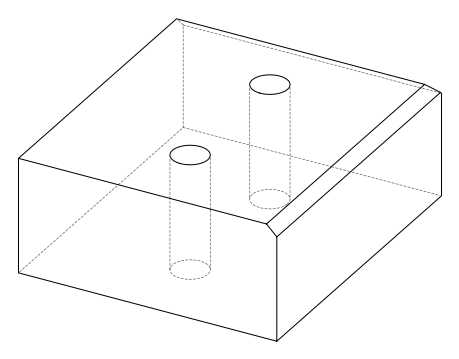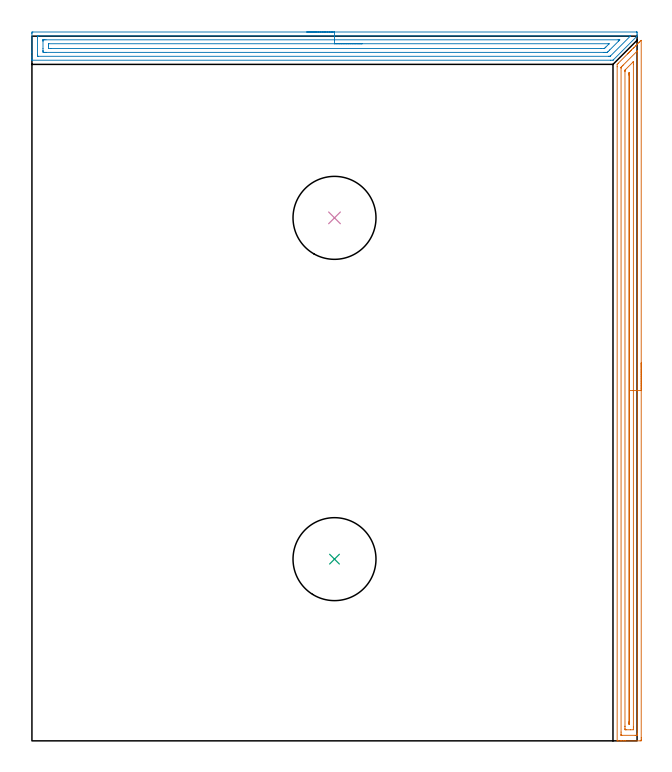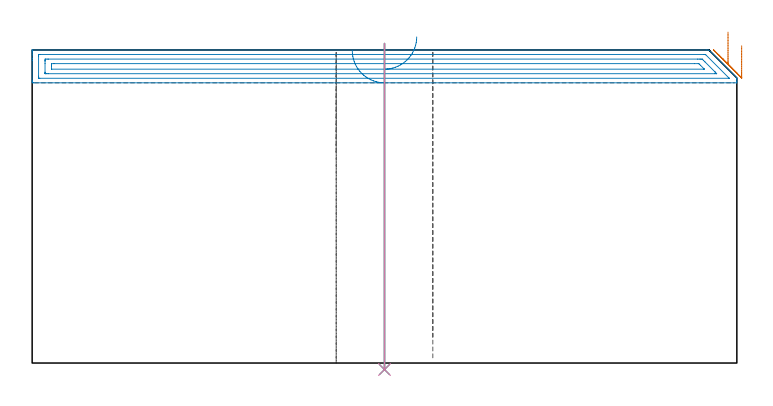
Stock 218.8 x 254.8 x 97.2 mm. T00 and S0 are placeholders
(PLAN: 4 operations, 1 tool changes, 16.1 min)
(1 AREA_MILL | FG_CHAMFER_SURFACE | UGT0205_001 | 8.13 min | 9643 mm3)
(2 AREA_MILL_1 | FG_CHAMFER_SURFACE_1 | UGT0205_001 | 7.11 min | 11108 mm3)
(3 INDEXABLE_INSERT_DRILL_THROUGH_HOLE_FROM_SOLID | STEP1HOLE | NXT0302_031 | 0.41 min | 68680 mm3)
(4 INDEXABLE_INSERT_DRILL_THROUGH_HOLE_FROM_SOLID_1 | STEP1HOLE_1 | NXT0302_031 | 0.41 min | 68681 mm3)
(TOOL UGT0205_001 | Chamfer Mill 20 x 3 x 45 deg. | D20 FL50 Z2)
(TOOL NXT0302_031 | Index. Insert Drill 30mm [880-D3000L32-05] | D30 PA176 FL150 Z2)
(OP 1 AREA_MILL)
G17 G21 G94 G90
T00 M6
G54
G17 G0 G90 X220.3 Y136.65 S1061 M3
G43 Z107.2 H0
Z98.5
G94 G1 Y136.612 Z97.628 F250.
Y136.498 Z96.763
Y136.309 Z95.912
Y136.047 Z95.08
Y135.713 Z94.274
Y135.31 Z93.5
Y134.842 Z92.764
Y134.31 Z92.072
Y133.721 Z91.429
Y133.078 Z90.84
Y132.386 Z90.308
Y131.65 Z89.84
Y130.876 Z89.437
Y130.07 Z89.103
Y129.238 Z88.841
Y128.386 Z88.652
Y127.522 Z88.538
Y126.65 Z88.5
Y1.111
X220.299 Y0.624 Z88.501
X220.296 Y0.221 Z88.503
X220.292 Y0.01 Z88.505
X219.9 Y0. Z88.897
X214.633 Z94.161
X214.104 Z94.693
X213.756 Z95.041
X213.226 Z95.57
X212.878 Z95.917
X211.917 Z96.882
X211.756 Y0.003 Z97.036
X211.602 Y0.01 Z97.189
X211.6 Y0.177 Z97.2
Y243.738
X211.607 Y244.601 Z97.193
X211.634 Y244.632 Z97.165
X212. Y245.001 Z96.798
X215.375 Y248.376 Z93.423
X215.511 Y248.513 Z93.285
X215.652 Y248.654 Z93.145
X215.806 Y248.807 Z92.992
X215.95 Y248.952 Z92.845
X216.099 Y249.101 Z92.698
X216.237 Y249.238 Z92.56
X216.389 Y249.391 Z92.406
X216.546 Y249.547 Z92.252
X216.668 Y249.669 Z92.129
X216.828 Y249.83 Z91.967
X217.346 Y250.346 Z91.454
X217.589 Y250.59 Z91.209
X217.706 Y250.708 Z91.091
X218.273 Y251.273 Z90.527
X218.483 Y251.484 Z90.315
X218.583 Y251.585 Z90.213
X219.022 Y252.023 Z89.777
X219.461 Y252.463 Z89.335
X219.694 Y252.695 Z89.105
X220.187 Y253.188 Z88.611
X220.275 Y253.272 Z88.523
X220.294 Y253.283 Z88.503
X220.299 Y253.272 Z88.499
X220.3 Y126.65 Z88.5
X218.886 Z89.914
Y2.551
X218.879 Y2.018 Z89.921
X218.862 Y2.01 Z89.938
X218.792 Y2.005 Z90.008
X218.684 Y2.002 Z90.116
X218.549 Y2. Z90.251
X218.144 Z90.656
X213.282 Z95.518
X213.089 Y2.003 Z95.711
X213.055 Y2.005 Z95.745
X213.024 Y2.009 Z95.776
X213.021 Y2.053 Z95.779
X213.016 Y2.271 Z95.784
X213.015 Y2.412 Z95.785
X213.014 Y3.167 Z95.786
X213.015 Y243.221 Z95.785
X213.016 Y243.41 Z95.784
X213.019 Y243.504 Z95.781
X213.021 Y243.548 Z95.779
X213.037 Y243.576 Z95.763
X213.19 Y243.738 Z95.61
X213.474 Y244.024 Z95.326
X213.756 Y244.306 Z95.044
X218.652 Y249.203 Z90.148
X218.789 Y249.338 Z90.011
X218.874 Y249.417 Z89.926
X218.878 Y249.418 Z89.922
X218.88 Y249.414 Z89.92
X218.883 Y249.357 Z89.917
X218.885 Y249.24 Z89.915
X218.886 Y126.65 Z89.914
X217.472 Z91.328
X217.471 Y5.093 Z91.329
X217.47 Y4.886 Z91.33
X217.464 Y4.199 Z91.336
X217.456 Y4.007 Z91.344
X216.389 Y4. Z92.411
X214.828 Y4.001 Z93.972
X214.633 Y4.005 Z94.167
X214.444 Y4.01 Z94.356
X214.435 Y4.199 Z94.365
X214.432 Y4.404 Z94.368
X214.429 Y5.093 Z94.371
X214.428 Y5.302 Z94.372
X214.429 Y241.95 Z94.371
X214.43 Y242.158 Z94.37
X214.433 Y242.367 Z94.367
X214.435 Y242.502 Z94.365
X214.483 Y242.572 Z94.317
X214.633 Y242.732 Z94.167
X214.688 Y242.788 Z94.112
X217.345 Y245.446 Z91.455
X217.426 Y245.525 Z91.374
X217.446 Y245.539 Z91.354
X217.465 Y245.55 Z91.335
X217.466 Y245.525 Z91.334
X217.47 Y245.394 Z91.33
X217.471 Y245.317 Z91.329
X217.472 Y244.632 Z91.328
Y126.65
X216.057 Z92.743
Y6.662
X216.056 Y6.326 Z92.744
X216.055 Y6.215 Z92.745
X216.05 Y6.01 Z92.75
X215.95 Y6.009 Z92.85
X215.85 Y6.01 Z92.95
X215.846 Y6.215 Z92.954
X215.844 Y6.325 Z92.956
X215.843 Y6.543 Z92.957
Y6.881
Y240.719
X215.844 Y241.056 Z92.956
X215.847 Y241.351 Z92.953
X215.85 Y241.477 Z92.95
X215.907 Y241.547 Z92.893
X215.972 Y241.619 Z92.828
X216.013 Y241.659 Z92.787
X216.044 Y241.684 Z92.756
X216.05 Y241.688 Z92.75
X216.052 Y241.668 Z92.748
X216.055 Y241.564 Z92.745
X216.057 Y241.394 Z92.743
Y126.65
Y125.778 Z92.781
Y124.914 Z92.895
Y124.062 Z93.083
Y123.23 Z93.346
Y122.424 Z93.68
Y121.65 Z94.082
Y120.914 Z94.551
Y120.222 Z95.082
Y119.579 Z95.672
Y118.99 Z96.315
Y118.458 Z97.007
Y117.99 Z97.743
Y117.587 Z98.516
Y117.253 Z99.322
Y116.991 Z100.154
Y116.802 Z101.006
Y116.688 Z101.871
Y116.65 Z102.743
G0 Z107.2
M5
M2
(OP 2 AREA_MILL_1)
G17 G21 G94 G90
T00 M6
G54
G17 G0 G90 X99.4 Y256.3 S1061 M3
G43 Z107.2 H0
Z97.
G94 G1 X99.438 Z96.128 F250.
X99.552 Z95.263
X99.741 Z94.412
X100.003 Z93.58
X100.337 Z92.774
X100.74 Z92.
X101.208 Z91.264
X101.74 Z90.572
X102.329 Z89.929
X102.972 Z89.34
X103.664 Z88.808
X104.4 Z88.34
X105.174 Z87.937
X105.98 Z87.603
X106.812 Z87.341
X107.663 Z87.152
X108.528 Z87.038
X109.4 Z87.
X218.649
X218.716 Y256.297 Z87.003
X218.79 Y256.292 Z87.005
X218.8 Y255.96 Z87.339
Y255.381 Z87.918
X218.79 Y254.798 Z88.501
X218.772 Y254.777 Z88.522
X218.649 Y254.648 Z88.65
X210.177 Y246.177 Z97.122
X210.103 Y246.106 Z97.192
X209.285 Y246.1 Z97.2
X0.151
X0.01 Y246.103 Z97.188
X0.006 Y246.159 Z97.133
X0. Y246.526 Z96.773
Y247.019 Z96.281
Y247.623 Z95.672
Y248.82 Z94.477
Y249.412 Z93.882
Y255.671 Z87.626
X0.002 Y255.969 Z87.328
X0.01 Y256.292 Z87.005
X0.332 Y256.299 Z86.999
X109.4 Y256.3 Z87.
Y254.886 Z88.414
X216.311 Y254.885 Z88.415
X216.345 Y254.884 Z88.416
X216.42 Y254.879 Z88.421
Y254.876 Z88.424
Y254.871 Z88.429
X209.173 Y247.623 Z95.677
X209.082 Y247.54 Z95.76
X209.063 Y247.525 Z95.775
X208.973 Y247.52 Z95.78
X208.829 Y247.516 Z95.784
X208.611 Y247.515 Z95.785
X208.502 Y247.514 Z95.786
X2.38 Y247.515
X2.272 Y247.516 Z95.784
X2.054 Y247.521 Z95.779
X2.009 Y247.523 Z95.777
X2.006 Y247.536 Z95.764
X2.002 Y247.569 Z95.731
X2.001 Y247.623 Z95.677
X2. Y248.005 Z95.295
X2.001 Y254.263 Z89.037
X2.007 Y254.777 Z88.523
X2.01 Y254.866 Z88.434
X2.163 Y254.879 Z88.421
X2.274 Y254.884 Z88.416
X2.38 Y254.885 Z88.415
X109.4 Y254.886 Z88.414
Y253.472 Z89.828
X211.96 Y253.471 Z89.829
X212.372 Y253.47 Z89.83
X212.468 Y253.468 Z89.832
X212.511 Y253.465 Z89.835
X212.548 Y253.458 Z89.842
X212.52 Y253.427 Z89.873
X212.469 Y253.372 Z89.928
X212.089 Y252.988 Z90.312
X212.025 Y252.924 Z90.376
X208.899 Y249.798 Z93.502
X208.393 Y249.292 Z94.008
X208.132 Y249.036 Z94.264
X208.056 Y248.964 Z94.336
X208.027 Y248.938 Z94.362
X207.977 Y248.935 Z94.365
X207.501 Y248.931 Z94.369
X207.091 Y248.929 Z94.371
X206.609
X5.056
X4.645 Y248.93 Z94.37
X4.164 Y248.933 Z94.367
X4.013 Y248.935 Z94.365
X4.005 Y249.247 Z94.053
X4.002 Y249.412 Z93.888
X4. Y249.576 Z93.724
Y250.306 Z92.994
Y252.988 Z90.312
Y253.153 Z90.147
X4.002 Y253.317 Z89.983
X4.007 Y253.427 Z89.873
X4.01 Y253.463 Z89.837
X4.017 Y253.465 Z89.835
X4.044 Y253.468 Z89.832
X4.164 Y253.47 Z89.83
X4.574 Y253.471 Z89.829
X5.056 Y253.472 Z89.828
X109.4
Y252.057 Z91.243
X208.393
X208.431 Y252.056 Z91.244
X208.685 Y252.045 Z91.255
X208.656 Y252.011 Z91.289
X208.569 Y251.918 Z91.382
X207.501 Y250.85 Z92.45
X207.228 Y250.58 Z92.72
X207.015 Y250.376 Z92.924
X206.979 Y250.35 Z92.95
X206.93 Y250.346 Z92.954
X206.823 Y250.344 Z92.956
X205.681 Y250.343 Z92.957
X6.802
X6.01 Y250.363 Z92.937
X6. Y251.147 Z92.153
Y251.2 Z92.1
X6.007 Y252.035 Z91.265
X6.018 Y252.051 Z91.249
X6.039 Y252.054 Z91.246
X6.091 Y252.057 Z91.243
X109.4
X110.272 Z91.281
X111.136 Z91.395
X111.988 Z91.583
X112.82 Z91.846
X113.626 Z92.18
X114.4 Z92.582
X115.136 Z93.051
X115.828 Z93.582
X116.471 Z94.172
X117.06 Z94.815
X117.591 Z95.507
X118.06 Z96.243
X118.463 Z97.016
X118.797 Z97.822
X119.059 Z98.654
X119.248 Z99.506
X119.362 Z100.371
X119.4 Z101.243
G0 Z107.2
M5
M2
(OP 3 INDEXABLE_INSERT_DRILL_THROUGH_HOLE_FROM_SOLID)
G17 G21 G94 G90
T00 M6
G54
G17 G0 G90 X109.4 Y65.7 S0 M3
G43 Z107.2 H1
G94 G81 G98 Z-2.024 F250. R99.2
G80
M5
M2
(OP 4 INDEXABLE_INSERT_DRILL_THROUGH_HOLE_FROM_SOLID_1)
G17 G21 G94 G90
T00 M6
G54
G17 G0 G90 X109.4 Y189.1 S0 M3
G43 Z107.2 H1
G94 G81 G98 Z-2.024 F250. R99.2
G80
M5
M2
